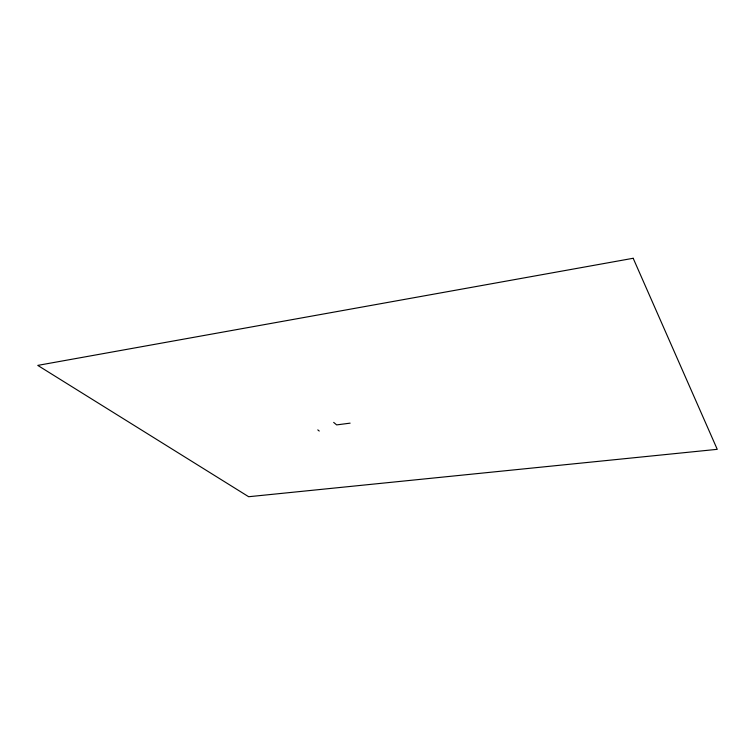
<?xml version="1.0" encoding="UTF-8"?>
<svg xmlns="http://www.w3.org/2000/svg" width="755" height="755" viewBox="0 0 755 755"><rect width="100%" height="100%" fill="white"/><g stroke="black" fill="none" stroke-linecap="round" stroke-linejoin="round"><path stroke-width="1.13" d="M350.122 423.149L336.645 424.895L333.672 422.394M317.798 429.878L319.242 431.039M633.181 258.276L37.75 365.392L248.659 496.724L717.25 449.329L633.181 258.276"/></g></svg>
